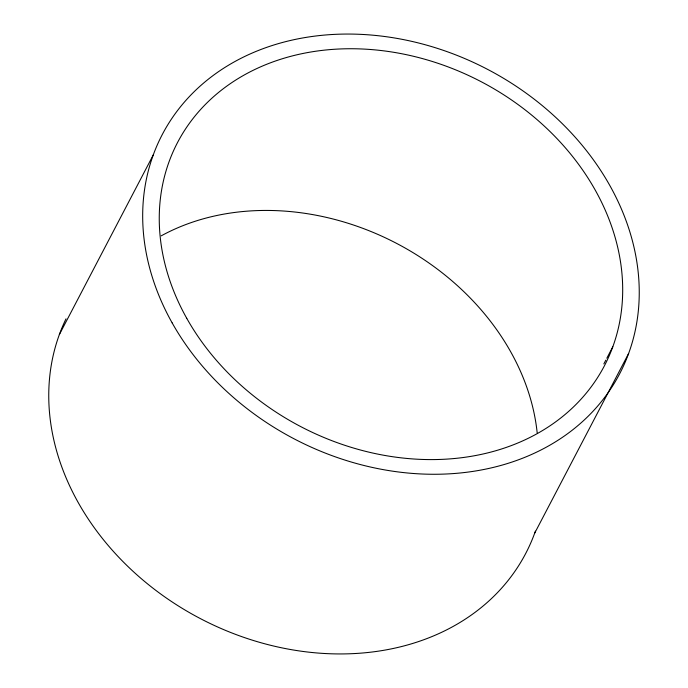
<?xml version="1.0" encoding="UTF-8"?>
<svg xmlns="http://www.w3.org/2000/svg" width="688" height="688" viewBox="0 0 688 688"><rect width="100%" height="100%" fill="white"/><g stroke="black" fill="none" stroke-linecap="round" stroke-linejoin="round"><path stroke-width="1.03" d="M59.349 334.583L153.286 154.912M603.849 363.918L605.844 360.116M606.833 358.216L612.802 346.795M534.714 533.088L628.651 353.417M535.419 531.127A258.077 208.524 27.6 0 1 216.78 626.596A258.077 208.524 27.6 0 1 66.014 318.845M161.216 235.846A240.877 194.627 27.6 0 1 396.856 243.526A240.877 194.627 27.6 0 1 537.182 432.872M172.155 322.896A258.077 208.524 27.6 0 0 601.974 400.88A258.077 208.524 27.6 0 0 398.765 38.709A258.077 208.524 27.6 0 0 172.155 322.896M186.749 318.312A240.877 194.627 27.6 0 0 587.913 391.102A240.877 194.627 27.6 0 0 398.24 53.079A240.877 194.627 27.6 0 0 186.749 318.312"/></g></svg>
